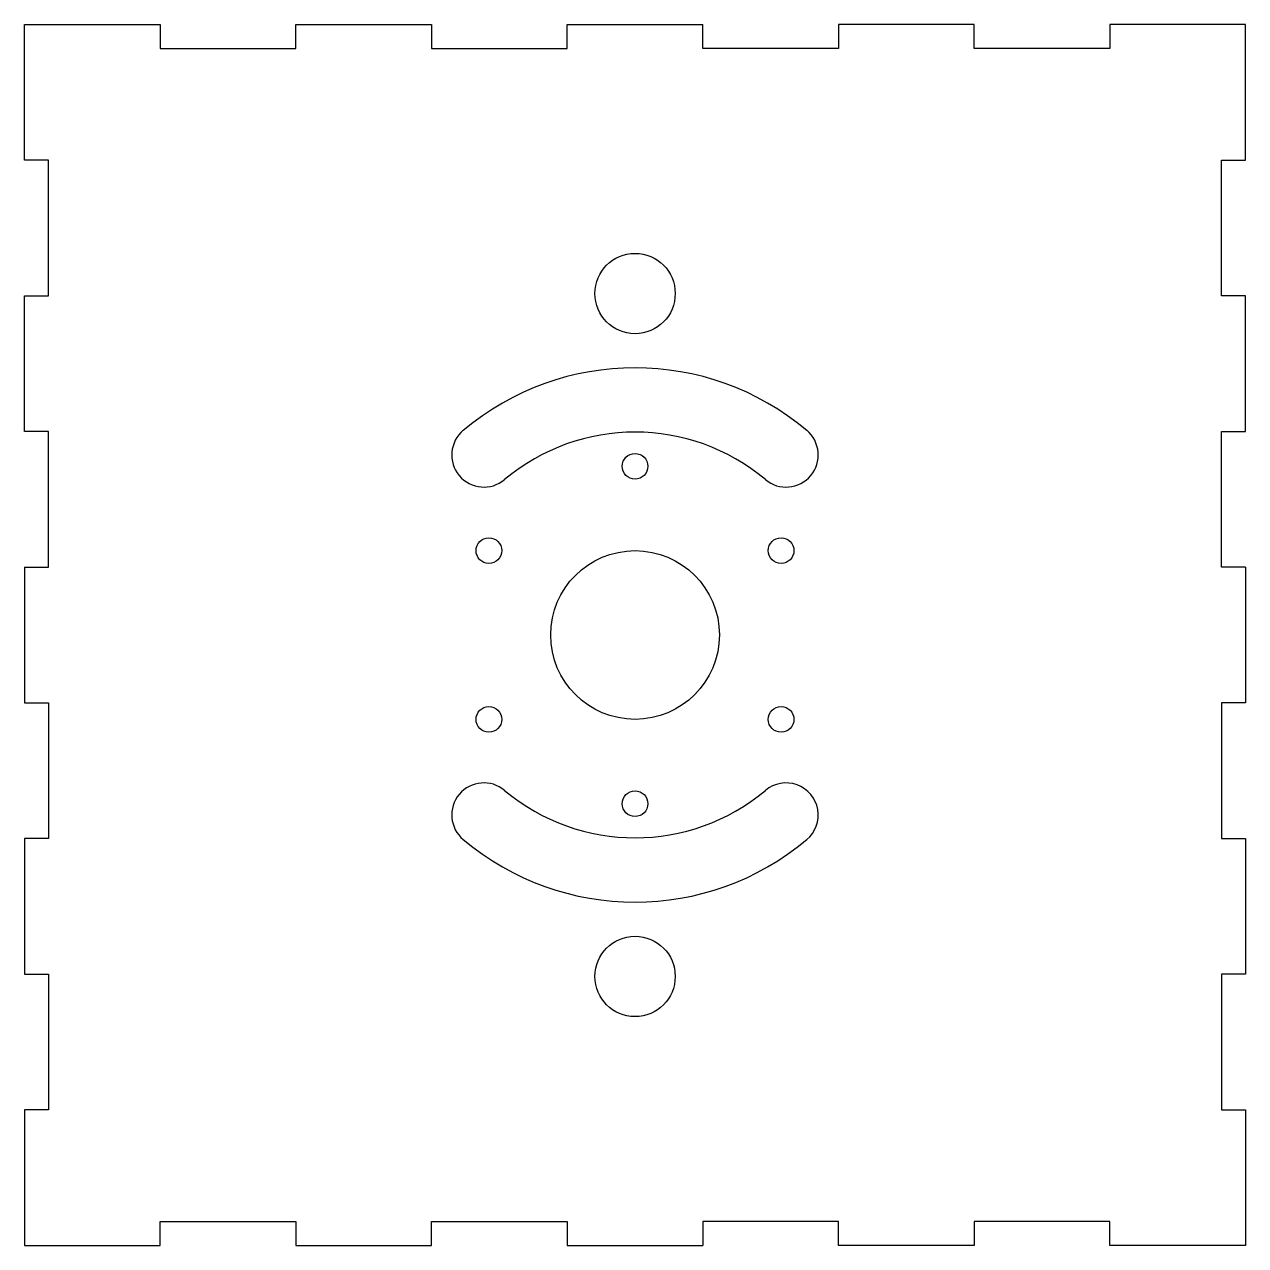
# Model space of a CAD drawing. Header units: millimetres. Extents: x 3 to 155, y 142 to 294.
import ezdxf

# ---------------------------------------------------------------- set-up
doc = ezdxf.new("R2010")
doc.units = ezdxf.units.MM

msp = doc.modelspace()

# ---------------------------------------------------------------- linework, layer by layer
at = {"color": 7, "linetype": 'Continuous', "lineweight": 25}
for p, q in [((2.81, 277.57), (2.81, 294.46)), ((2.81, 294.46), (19.69, 294.46)), ((19.69, 294.46), (19.69, 291.46)), ((36.58, 291.46), (36.58, 294.46)), ((36.58, 294.46), (53.47, 294.46)), ((53.47, 294.46), (53.47, 291.46)), ((70.36, 291.46), (70.36, 294.46)), ((70.36, 294.46), (87.25, 294.46)), ((87.25, 291.46), (87.25, 294.46)), ((104.14, 294.46), (104.14, 291.46)), ((121.03, 294.46), (104.14, 294.46)), ((121.03, 291.46), (121.03, 294.46)), ((137.92, 294.46), (137.92, 291.46)), ((154.81, 294.46), (137.92, 294.46)), ((154.81, 277.57), (154.81, 294.46)), ((19.69, 291.46), (36.58, 291.46)), ((53.47, 291.46), (70.36, 291.46)), ((104.14, 291.46), (87.25, 291.46)), ((137.92, 291.46), (121.03, 291.46)), ((5.81, 277.57), (2.81, 277.57)), ((5.81, 260.68), (5.81, 277.57)), ((151.81, 277.57), (154.81, 277.57)), ((151.81, 260.68), (151.81, 277.57)), ((2.81, 243.79), (2.81, 260.68)), ((2.81, 260.68), (5.81, 260.68)), ((154.81, 260.68), (151.81, 260.68)), ((154.81, 243.79), (154.81, 260.68)), ((5.81, 243.79), (2.81, 243.79)), ((5.81, 226.9), (5.81, 243.79)), ((151.81, 243.79), (154.81, 243.79)), ((151.81, 226.9), (151.81, 243.79)), ((2.81, 226.9), (5.81, 226.9)), ((2.81, 226.9), (2.81, 210.01)), ((154.81, 226.9), (151.81, 226.9)), ((154.81, 226.9), (154.81, 210.01)), ((2.81, 210.01), (5.81, 210.01)), ((5.81, 210.01), (5.81, 193.13)), ((154.81, 210.01), (151.81, 210.01)), ((151.81, 210.01), (151.81, 193.13)), ((2.81, 193.13), (2.81, 176.24)), ((5.81, 193.13), (2.81, 193.13)), ((151.81, 193.13), (154.81, 193.13)), ((154.81, 193.13), (154.81, 176.24)), ((2.81, 176.24), (5.81, 176.24)), ((5.81, 176.24), (5.81, 159.35)), ((154.81, 176.24), (151.81, 176.24)), ((151.81, 176.24), (151.81, 159.35)), ((5.81, 159.35), (2.81, 159.35)), ((2.81, 159.35), (2.81, 142.46)), ((151.81, 159.35), (154.81, 159.35)), ((154.81, 159.35), (154.81, 142.46)), ((19.69, 145.46), (36.58, 145.46)), ((19.69, 142.46), (19.69, 145.46)), ((36.58, 145.46), (36.58, 142.46)), ((53.47, 145.46), (70.36, 145.46)), ((53.47, 142.46), (53.47, 145.46)), ((70.36, 145.46), (70.36, 142.46)), ((104.14, 145.46), (87.25, 145.46)), ((87.25, 145.46), (87.25, 142.46)), ((104.14, 142.46), (104.14, 145.46)), ((137.92, 145.46), (121.03, 145.46)), ((121.03, 145.46), (121.03, 142.46)), ((137.92, 142.46), (137.92, 145.46)), ((2.81, 142.46), (19.69, 142.46)), ((36.58, 142.46), (53.47, 142.46)), ((70.36, 142.46), (87.25, 142.46)), ((121.03, 142.46), (104.14, 142.46)), ((154.81, 142.46), (137.92, 142.46))]:
    msp.add_line(p, q, dxfattribs=at)
for centre, radius in [((78.81, 260.96), 5), ((78.81, 239.46), 1.6), ((60.62, 228.96), 1.6), ((96.99, 228.96), 1.6), ((78.81, 218.46), 10.5), ((60.62, 207.96), 1.6), ((96.99, 207.96), 1.6), ((78.81, 197.46), 1.6), ((78.81, 175.96), 5)]:
    msp.add_circle(centre, radius, dxfattribs=at)
for centre, radius, start, end in [((78.81, 218.46), 33.25, 50, 130), ((60, 240.87), 4, 130, 310), ((78.81, 218.46), 25.25, 50, 130), ((97.61, 240.87), 4, 230, 50), ((60, 196.05), 4, 50, 230), ((97.61, 196.05), 4, 310, 130), ((78.81, 218.46), 25.25, 230, 310), ((78.81, 218.46), 33.25, 230, 310)]:
    msp.add_arc(centre, radius, start, end, dxfattribs=at)

doc.saveas('drawing.dxf')
